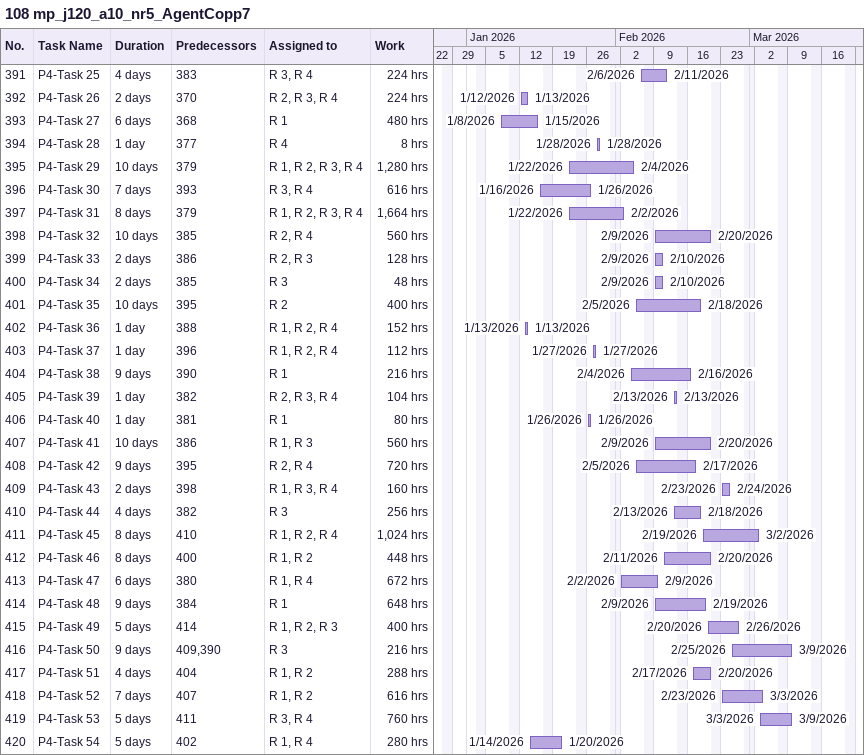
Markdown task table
108 mp_j120_a10_nr5_AgentCopp7

| ID | Task | Duration | Start | Finish | Predecessors | Resources | Work (h) |
|---|---|---|---|---|---|---|---|
| 391 | P4-Task 25 | 4d | 2026-02-06 | 2026-02-11 | 383 | R 3, R 4 | 224 |
| 392 | P4-Task 26 | 2d | 2026-01-12 | 2026-01-13 | 370 | R 2, R 3, R 4 | 224 |
| 393 | P4-Task 27 | 6d | 2026-01-08 | 2026-01-15 | 368 | R 1 | 480 |
| 394 | P4-Task 28 | 1d | 2026-01-28 | 2026-01-28 | 377 | R 4 | 8 |
| 395 | P4-Task 29 | 10d | 2026-01-22 | 2026-02-04 | 379 | R 1, R 2, R 3, R 4 | 1280 |
| 396 | P4-Task 30 | 7d | 2026-01-16 | 2026-01-26 | 393 | R 3, R 4 | 616 |
| 397 | P4-Task 31 | 8d | 2026-01-22 | 2026-02-02 | 379 | R 1, R 2, R 3, R 4 | 1664 |
| 398 | P4-Task 32 | 10d | 2026-02-09 | 2026-02-20 | 385 | R 2, R 4 | 560 |
| 399 | P4-Task 33 | 2d | 2026-02-09 | 2026-02-10 | 386 | R 2, R 3 | 128 |
| 400 | P4-Task 34 | 2d | 2026-02-09 | 2026-02-10 | 385 | R 3 | 48 |
| 401 | P4-Task 35 | 10d | 2026-02-05 | 2026-02-18 | 395 | R 2 | 400 |
| 402 | P4-Task 36 | 1d | 2026-01-13 | 2026-01-13 | 388 | R 1, R 2, R 4 | 152 |
| 403 | P4-Task 37 | 1d | 2026-01-27 | 2026-01-27 | 396 | R 1, R 2, R 4 | 112 |
| 404 | P4-Task 38 | 9d | 2026-02-04 | 2026-02-16 | 390 | R 1 | 216 |
| 405 | P4-Task 39 | 1d | 2026-02-13 | 2026-02-13 | 382 | R 2, R 3, R 4 | 104 |
| 406 | P4-Task 40 | 1d | 2026-01-26 | 2026-01-26 | 381 | R 1 | 80 |
| 407 | P4-Task 41 | 10d | 2026-02-09 | 2026-02-20 | 386 | R 1, R 3 | 560 |
| 408 | P4-Task 42 | 9d | 2026-02-05 | 2026-02-17 | 395 | R 2, R 4 | 720 |
| 409 | P4-Task 43 | 2d | 2026-02-23 | 2026-02-24 | 398 | R 1, R 3, R 4 | 160 |
| 410 | P4-Task 44 | 4d | 2026-02-13 | 2026-02-18 | 382 | R 3 | 256 |
| 411 | P4-Task 45 | 8d | 2026-02-19 | 2026-03-02 | 410 | R 1, R 2, R 4 | 1024 |
| 412 | P4-Task 46 | 8d | 2026-02-11 | 2026-02-20 | 400 | R 1, R 2 | 448 |
| 413 | P4-Task 47 | 6d | 2026-02-02 | 2026-02-09 | 380 | R 1, R 4 | 672 |
| 414 | P4-Task 48 | 9d | 2026-02-09 | 2026-02-19 | 384 | R 1 | 648 |
| 415 | P4-Task 49 | 5d | 2026-02-20 | 2026-02-26 | 414 | R 1, R 2, R 3 | 400 |
| 416 | P4-Task 50 | 9d | 2026-02-25 | 2026-03-09 | 409, 390 | R 3 | 216 |
| 417 | P4-Task 51 | 4d | 2026-02-17 | 2026-02-20 | 404 | R 1, R 2 | 288 |
| 418 | P4-Task 52 | 7d | 2026-02-23 | 2026-03-03 | 407 | R 1, R 2 | 616 |
| 419 | P4-Task 53 | 5d | 2026-03-03 | 2026-03-09 | 411 | R 3, R 4 | 760 |
| 420 | P4-Task 54 | 5d | 2026-01-14 | 2026-01-20 | 402 | R 1, R 4 | 280 |
